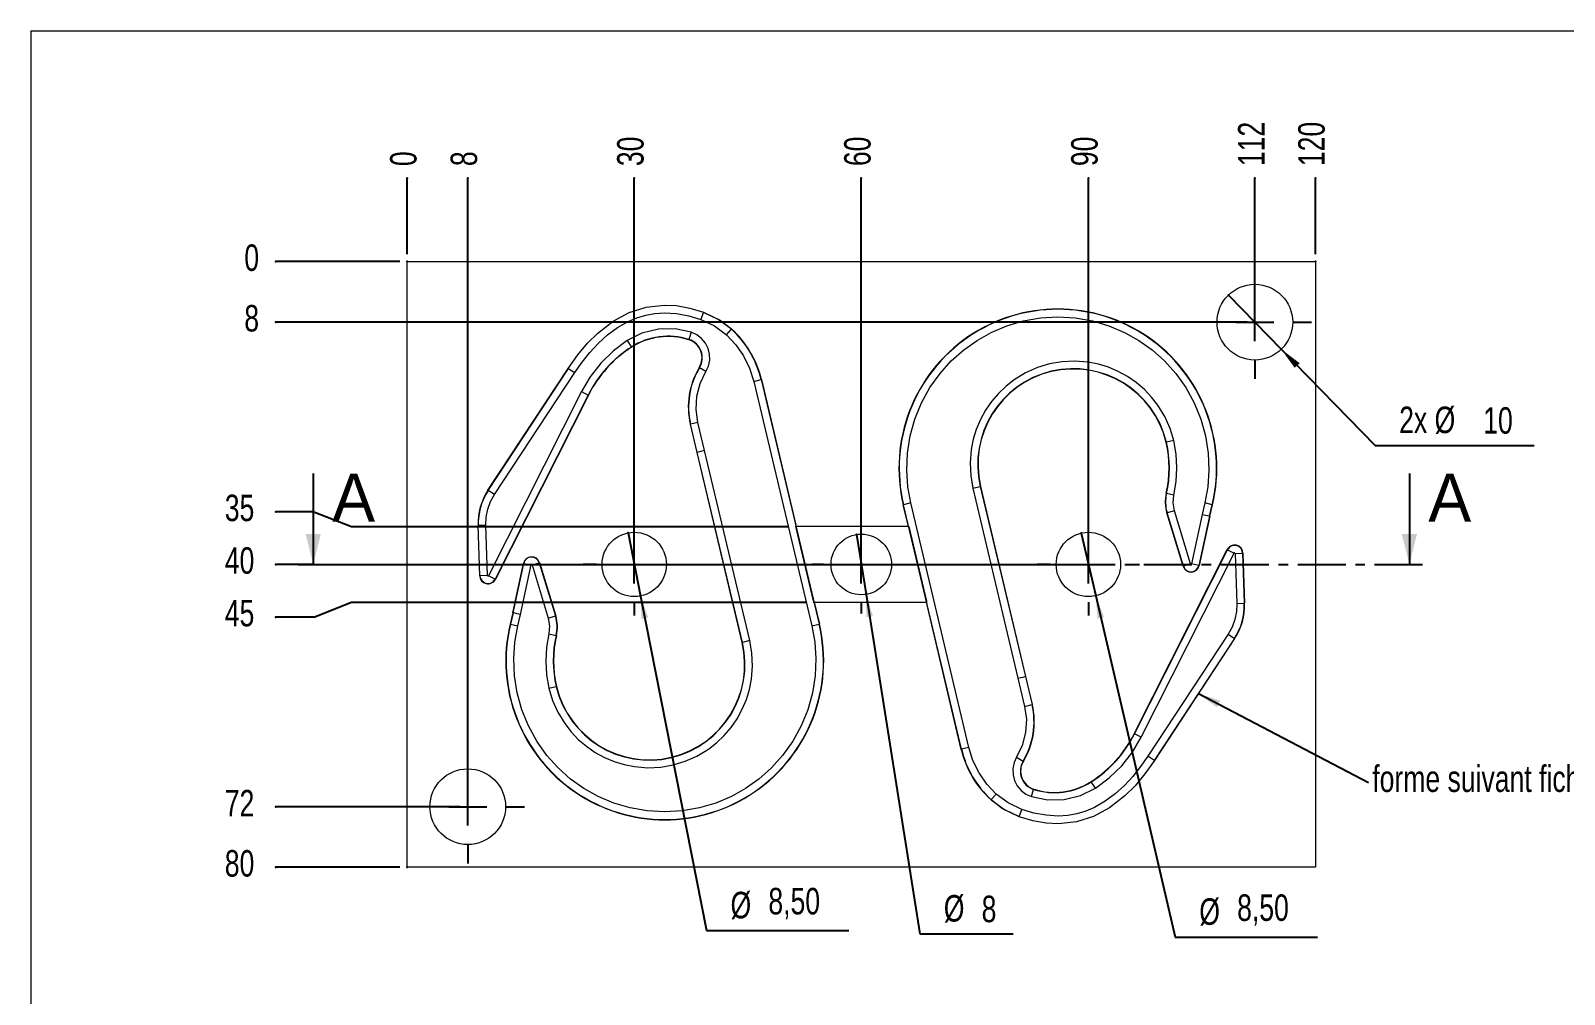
# Model space of a CAD drawing. Extents: x 12 to 408, y 18 to 279.
# Drawn here: x 12 to 214.7, y 151.7 to 279 of the extents above; entities that cross this region are included whole.
import ezdxf

# ---------------------------------------------------------------- set-up
doc = ezdxf.new("R2010")
doc.units = 0
doc.header["$MEASUREMENT"] = 0
doc.header["$PDSIZE"] = -1
doc.linetypes.add('CENTER', pattern=[10.16, 6.35, -1.27, 1.27, -1.27])
doc.styles.add('SLDTEXTSTYLE0', font='txt', dxfattribs={"width": 0.75})
doc.dimstyles.new('SLDDIMSTYLE1', dxfattribs={"dimtxt": 3.5, "dimasz": 3, "dimexe": 1, "dimexo": 0.0625, "dimgap": 0.875, "dimtad": 0, "dimtih": 1, "dimtoh": 1, "dimdec": 0, "dimdsep": 46, "dimtxsty": 'Standard', "dimblk1": 'NONE', "dimblk2": 'NONE', "dimsah": 1, "dimcen": 0.09, "dimclrd": 255, "dimclre": 255, "dimclrt": 255, "dimadec": 0, "dimazin": 0, "dimtfac": 1, "dimtdec": 4, "dimtofl": 0, "dimtmove": 0, "dimatfit": 3, "dimfxl": 1, "dimtolj": 1, "dimtzin": 12, "dimarcsym": 0})
doc.dimstyles.new('SLDDIMSTYLE2', dxfattribs={"dimtxt": 3.5, "dimasz": 3, "dimexe": 1, "dimexo": 0.0625, "dimgap": 0.875, "dimtad": 0, "dimtih": 1, "dimtoh": 1, "dimzin": 12, "dimdsep": 46, "dimtxsty": 'Standard', "dimblk1": 'NONE', "dimblk2": 'NONE', "dimsah": 1, "dimcen": 0.09, "dimclrd": 255, "dimclre": 255, "dimclrt": 255, "dimadec": 0, "dimazin": 0, "dimtfac": 1, "dimtdec": 4, "dimtofl": 0, "dimtmove": 0, "dimatfit": 3, "dimfxl": 1, "dimtolj": 1, "dimtzin": 12, "dimarcsym": 0})
doc.dimstyles.new('SLDDIMSTYLE3', dxfattribs={"dimtxt": 3.5, "dimasz": 3, "dimexe": 1, "dimexo": 0.0625, "dimgap": 0.875, "dimtad": 0, "dimtih": 1, "dimtoh": 1, "dimzin": 12, "dimdsep": 46, "dimtxsty": 'Standard', "dimsah": 1, "dimcen": 0.09, "dimclrd": 255, "dimclre": 255, "dimclrt": 255, "dimadec": 0, "dimazin": 0, "dimtfac": 1, "dimtdec": 4, "dimtmove": 0, "dimatfit": 3, "dimfxl": 1, "dimtolj": 1, "dimtzin": 12, "dimarcsym": 0})
doc.dimstyles.new('SLDDIMSTYLE4', dxfattribs={"dimtxt": 6, "dimasz": 3, "dimexe": 0, "dimexo": 0.0625, "dimgap": 1.5, "dimtad": 0, "dimtih": 1, "dimtoh": 1, "dimdec": 0, "dimzin": 0, "dimdsep": 46, "dimtxsty": 'Standard', "dimsah": 1, "dimcen": 0.09, "dimadec": 0, "dimazin": 0, "dimtfac": 1, "dimtdec": 0, "dimtofl": 0, "dimtmove": 0, "dimatfit": 3, "dimfxl": 1, "dimtolj": 1, "dimtzin": 0, "dimarcsym": 0})

# ---------------------------------------------------------------- blocks, each defined once
blk = doc.blocks.new('*D2')
blk.add_line((61.76, 249.5), (61.76, 259.52))
at = {"color": 7}
for p in [(61.76, 259.52), (61.76, 248.5)]:
    blk.add_point(p, dxfattribs=at)
at = {"color": 7, "insert": (63.04, 261.11), "char_height": 3.5, "attachment_point": 7, "rotation": 90, "style": 'SLDTEXTSTYLE0'}
blk.add_mtext('0', dxfattribs=at)
blk = doc.blocks.new('_NONE')
blk = doc.blocks.new('*D4')
blk.add_line((69.76, 177.5), (69.76, 259.52))
at = {"color": 7}
for p in [(69.76, 259.52), (69.76, 176.5)]:
    blk.add_point(p, dxfattribs=at)
at = {"color": 7, "insert": (71.04, 261.11), "char_height": 3.5, "attachment_point": 7, "rotation": 90, "style": 'SLDTEXTSTYLE0'}
blk.add_mtext('8', dxfattribs=at)
blk = doc.blocks.new('*D5')
blk.add_line((91.76, 209.5), (91.76, 259.52))
at = {"color": 7}
for p in [(91.76, 259.52), (91.76, 208.5)]:
    blk.add_point(p, dxfattribs=at)
at = {"color": 7, "insert": (93.04, 261.11), "char_height": 3.5, "attachment_point": 7, "rotation": 90, "style": 'SLDTEXTSTYLE0'}
blk.add_mtext('30', dxfattribs=at)
blk = doc.blocks.new('*D6')
blk.add_line((121.76, 209.5), (121.76, 259.52))
at = {"color": 7}
for p in [(121.76, 259.52), (121.76, 208.5)]:
    blk.add_point(p, dxfattribs=at)
at = {"color": 7, "insert": (123.04, 261.11), "char_height": 3.5, "attachment_point": 7, "rotation": 90, "style": 'SLDTEXTSTYLE0'}
blk.add_mtext('60', dxfattribs=at)
blk = doc.blocks.new('*D7')
blk.add_line((151.76, 209.5), (151.76, 259.52))
at = {"color": 7}
for p in [(151.76, 259.52), (151.76, 208.5)]:
    blk.add_point(p, dxfattribs=at)
at = {"color": 7, "insert": (153.04, 261.11), "char_height": 3.5, "attachment_point": 7, "rotation": 90, "style": 'SLDTEXTSTYLE0'}
blk.add_mtext('90', dxfattribs=at)
blk = doc.blocks.new('*D8')
blk.add_line((173.76, 241.5), (173.76, 259.52))
at = {"color": 7}
for p in [(173.76, 259.52), (173.76, 240.5)]:
    blk.add_point(p, dxfattribs=at)
at = {"color": 7, "insert": (175.04, 261.11), "char_height": 3.5, "attachment_point": 7, "rotation": 90, "style": 'SLDTEXTSTYLE0'}
blk.add_mtext('112', dxfattribs=at)
blk = doc.blocks.new('*D9')
blk.add_line((181.76, 249.5), (181.76, 259.52))
at = {"color": 7}
for p in [(181.76, 259.52), (181.76, 248.5)]:
    blk.add_point(p, dxfattribs=at)
at = {"color": 7, "insert": (183.04, 261.11), "char_height": 3.5, "attachment_point": 7, "rotation": 90, "style": 'SLDTEXTSTYLE0'}
blk.add_mtext('120', dxfattribs=at)
blk = doc.blocks.new('*D10')
blk.add_line((60.76, 248.5), (44.4, 248.5))
at = {"color": 7}
for p in [(44.4, 248.5), (61.76, 248.5)]:
    blk.add_point(p, dxfattribs=at)
at = {"color": 7, "insert": (40.23, 247.22), "char_height": 3.5, "attachment_point": 7, "style": 'SLDTEXTSTYLE0'}
blk.add_mtext('0', dxfattribs=at)
blk = doc.blocks.new('*D11')
blk.add_line((172.76, 240.5), (44.4, 240.5))
at = {"color": 7}
for p in [(44.4, 240.5), (173.76, 240.5)]:
    blk.add_point(p, dxfattribs=at)
at = {"color": 7, "insert": (40.23, 239.22), "char_height": 3.5, "attachment_point": 7, "style": 'SLDTEXTSTYLE0'}
blk.add_mtext('8', dxfattribs=at)
blk = doc.blocks.new('*D12')
for p, q in [((49.4, 215.45), (44.4, 215.45)), ((49.4, 215.45), (54.4, 213.5)), ((54.4, 213.5), (112.16, 213.5))]:
    blk.add_line(p, q)
at = {"color": 7}
for p in [(44.4, 215.45), (113.16, 213.5)]:
    blk.add_point(p, dxfattribs=at)
at = {"color": 7, "insert": (37.65, 214.17), "char_height": 3.5, "attachment_point": 7, "style": 'SLDTEXTSTYLE0'}
blk.add_mtext('35', dxfattribs=at)
blk = doc.blocks.new('*D13')
for p, q in [((49.4, 208.5), (44.4, 208.5)), ((49.4, 208.5), (54.4, 208.5)), ((54.4, 208.5), (150.76, 208.5))]:
    blk.add_line(p, q)
at = {"color": 7}
for p in [(44.4, 208.5), (151.76, 208.5)]:
    blk.add_point(p, dxfattribs=at)
at = {"color": 7, "insert": (37.65, 207.22), "char_height": 3.5, "attachment_point": 7, "style": 'SLDTEXTSTYLE0'}
blk.add_mtext('40', dxfattribs=at)
blk = doc.blocks.new('*D14')
for p, q in [((49.4, 201.55), (54.4, 203.5)), ((54.4, 203.5), (114.54, 203.5)), ((49.4, 201.55), (44.4, 201.55))]:
    blk.add_line(p, q)
at = {"color": 7}
for p in [(115.54, 203.5), (44.4, 201.55)]:
    blk.add_point(p, dxfattribs=at)
at = {"color": 7, "insert": (37.65, 200.27), "char_height": 3.5, "attachment_point": 7, "style": 'SLDTEXTSTYLE0'}
blk.add_mtext('45', dxfattribs=at)
blk = doc.blocks.new('*D15')
blk.add_line((68.76, 176.5), (44.4, 176.5))
at = {"color": 7}
for p in [(44.4, 176.5), (69.76, 176.5)]:
    blk.add_point(p, dxfattribs=at)
at = {"color": 7, "insert": (37.65, 175.22), "char_height": 3.5, "attachment_point": 7, "style": 'SLDTEXTSTYLE0'}
blk.add_mtext('72', dxfattribs=at)
blk = doc.blocks.new('*D16')
blk.add_line((60.76, 168.5), (44.4, 168.5))
at = {"color": 7}
for p in [(44.4, 168.5), (61.76, 168.5)]:
    blk.add_point(p, dxfattribs=at)
at = {"color": 7, "insert": (37.65, 167.22), "char_height": 3.5, "attachment_point": 7, "style": 'SLDTEXTSTYLE0'}
blk.add_mtext('80', dxfattribs=at)
blk = doc.blocks.new('*D17')
for p, q in [((170.27, 244.08), (177.25, 236.92)), ((177.25, 236.92), (189.65, 224.22)), ((189.65, 224.22), (210.69, 224.22))]:
    blk.add_line(p, q)
at = {"color": 7}
for p in [(170.27, 244.08), (177.25, 236.92)]:
    blk.add_point(p, dxfattribs=at)
at = {"color": 255}
blk.add_solid([(177.25, 236.92), (179.03, 234.46), (179.67, 235.09)], dxfattribs=at)
at = {"color": 7, "char_height": 3.5, "attachment_point": 7, "style": 'SLDTEXTSTYLE0'}
for s, insert in [('2x %%c', (192.83, 225.72)), ('10', (203.94, 225.72))]:
    blk.add_mtext(s, dxfattribs=dict(at, insert=insert))
blk = doc.blocks.new('*D18')
for p, q in [((150.79, 212.64), (152.73, 204.36)), ((152.73, 204.36), (163.24, 159.27)), ((163.24, 159.27), (182.05, 159.27))]:
    blk.add_line(p, q)
at = {"color": 7}
for p in [(150.79, 212.64), (152.73, 204.36)]:
    blk.add_point(p, dxfattribs=at)
at = {"color": 255}
blk.add_solid([(152.73, 204.36), (152.97, 201.34), (153.84, 201.54)], dxfattribs=at)
at = {"color": 7, "char_height": 3.5, "attachment_point": 7, "style": 'SLDTEXTSTYLE0'}
for s, insert in [('%%c', (166.42, 160.77)), ('8,50', (171.42, 160.77))]:
    blk.add_mtext(s, dxfattribs=dict(at, insert=insert))
blk = doc.blocks.new('*D19')
for p, q in [((121.13, 212.45), (122.39, 204.55)), ((122.39, 204.55), (129.48, 159.7)), ((129.48, 159.7), (141.83, 159.7))]:
    blk.add_line(p, q)
at = {"color": 7}
for p in [(121.13, 212.45), (122.39, 204.55)]:
    blk.add_point(p, dxfattribs=at)
at = {"color": 255}
blk.add_solid([(122.39, 204.55), (122.41, 201.52), (123.3, 201.66)], dxfattribs=at)
at = {"color": 7, "char_height": 3.5, "attachment_point": 7, "style": 'SLDTEXTSTYLE0'}
for s, insert in [('%%c', (132.66, 161.2)), ('8', (137.66, 161.2))]:
    blk.add_mtext(s, dxfattribs=dict(at, insert=insert))
blk = doc.blocks.new('*D20')
for p, q in [((90.94, 212.67), (92.58, 204.33)), ((92.58, 204.33), (101.31, 160.13)), ((101.31, 160.13), (120.11, 160.13))]:
    blk.add_line(p, q)
at = {"color": 7}
for p in [(90.94, 212.67), (92.58, 204.33)]:
    blk.add_point(p, dxfattribs=at)
at = {"color": 255}
blk.add_solid([(92.58, 204.33), (92.72, 201.3), (93.61, 201.48)], dxfattribs=at)
at = {"color": 7, "char_height": 3.5, "attachment_point": 7, "style": 'SLDTEXTSTYLE0'}
for s, insert in [('%%c', (104.48, 161.63)), ('8,50', (109.48, 161.63))]:
    blk.add_mtext(s, dxfattribs=dict(at, insert=insert))

msp = doc.modelspace()

# ---------------------------------------------------------------- linework, layer by layer
at = {"color": 7, "linetype": 'Continuous', "lineweight": 0}
for q in [(408, 279), (12, 18)]:
    msp.add_line((12, 279), q, dxfattribs=at)
at = {"color": 7, "linetype": 'Continuous', "lineweight": 15}
for p, q in [((61.76, 248.502), (181.76, 248.502)), ((61.76, 168.502), (61.76, 248.502)), ((181.76, 248.502), (181.76, 168.502)), ((100.879, 241.726), (100.567, 240.853)), ((100.903, 241.794), (100.915, 241.827)), ((99.293, 239.167), (98.987, 238.215)), ((103.926, 238.836), (104.55, 239.522)), ((104.599, 239.576), (104.622, 239.602)), ((90.835, 238.06), (91.375, 237.219)), ((91.394, 237.189), (91.375, 237.219)), ((98.976, 238.181), (98.987, 238.215)), ((72.43, 218.299), (83.038, 234.402)), ((72.459, 218.28), (83.067, 234.382)), ((73.294, 217.73), (83.902, 233.832)), ((83.067, 234.382), (83.038, 234.402)), ((83.128, 234.343), (83.902, 233.832)), ((100.35, 234.504), (100.38, 234.486)), ((101.235, 233.967), (100.38, 234.486)), ((84.765, 231.329), (72.491, 207.016)), ((84.765, 231.329), (85.658, 230.878)), ((107.551, 232.686), (108.523, 232.917)), ((107.551, 232.686), (115.213, 200.378)), ((108.523, 232.917), (108.558, 232.925)), ((108.523, 232.917), (116.186, 200.609)), ((108.558, 232.925), (113.164, 213.502)), ((85.658, 230.878), (73.384, 206.565)), ((85.689, 230.863), (73.415, 206.549)), ((85.658, 230.878), (85.689, 230.863)), ((99.204, 227.017), (99.169, 227.009)), ((100.05, 223.297), (99.169, 227.009)), ((100.177, 227.248), (99.204, 227.017)), ((100.084, 223.305), (99.204, 227.017)), ((101.057, 223.536), (100.177, 227.248)), ((106.004, 198.194), (100.052, 223.29)), ((106.038, 198.202), (100.086, 223.298)), ((107.011, 198.433), (101.059, 223.529)), ((162.036, 224.626), (162.07, 224.634)), ((163.043, 224.865), (162.07, 224.634)), ((72.459, 218.28), (72.43, 218.299)), ((73.294, 217.73), (72.459, 218.28)), ((136.509, 218.571), (137.482, 218.801)), ((136.509, 218.571), (142.461, 193.475)), ((137.482, 218.801), (137.516, 218.809)), ((137.482, 218.801), (143.434, 193.706)), ((137.516, 218.809), (143.468, 193.714)), ((162.048, 217.893), (162.083, 217.885)), ((163.056, 217.657), (162.083, 217.885)), ((127.334, 216.395), (127.3, 216.386)), ((127.984, 213.502), (127.3, 216.386)), ((128.307, 216.625), (127.334, 216.395)), ((134.996, 184.087), (127.334, 216.395)), ((135.969, 184.318), (128.307, 216.625)), ((162.169, 215.307), (162.136, 215.296)), ((164.281, 208.268), (162.136, 215.296)), ((163.126, 215.599), (162.169, 215.307)), ((164.315, 208.278), (162.169, 215.307)), ((165.271, 208.57), (163.126, 215.599)), ((166.799, 215.109), (165.397, 208.576)), ((167.775, 214.889), (166.375, 208.366)), ((167.809, 214.881), (166.409, 208.358)), ((167.159, 216.625), (166.799, 215.109)), ((168.132, 216.395), (167.159, 216.625)), ((167.775, 214.889), (168.132, 216.395)), ((167.775, 214.889), (167.809, 214.881)), ((167.809, 214.881), (168.166, 216.386)), ((168.166, 216.386), (168.132, 216.395)), ((71.15, 213.635), (71.115, 213.633)), ((71.334, 207.009), (71.115, 213.633)), ((72.149, 213.668), (71.15, 213.635)), ((71.369, 207.01), (71.15, 213.635)), ((72.369, 207.043), (72.149, 213.668)), ((127.984, 213.502), (113.164, 213.502)), ((113.164, 213.351), (113.164, 213.502)), ((115.5, 203.502), (113.164, 213.351)), ((127.984, 213.502), (128.02, 213.502)), ((128.02, 213.502), (130.356, 203.653)), ((79.205, 208.725), (79.238, 208.736)), ((79.238, 208.736), (81.384, 201.707)), ((157.831, 186.141), (170.104, 210.454)), ((157.862, 186.125), (170.136, 210.438)), ((158.755, 185.675), (171.028, 209.988)), ((170.104, 210.454), (170.136, 210.438)), ((170.136, 210.438), (171.028, 209.988)), ((171.151, 209.961), (172.151, 209.994)), ((171.151, 209.961), (171.371, 203.336)), ((172.151, 209.994), (172.186, 209.995)), ((172.151, 209.994), (172.37, 203.369)), ((172.186, 209.995), (172.405, 203.37)), ((71.369, 207.01), (71.334, 207.009)), ((72.369, 207.043), (71.369, 207.01)), ((73.384, 206.565), (72.491, 207.016)), ((75.711, 202.123), (77.111, 208.645)), ((75.745, 202.115), (77.145, 208.638)), ((76.721, 201.895), (78.123, 208.428)), ((77.111, 208.645), (77.145, 208.638)), ((77.145, 208.638), (78.123, 208.428)), ((78.248, 208.433), (79.205, 208.725)), ((78.248, 208.433), (80.394, 201.405)), ((79.205, 208.725), (81.351, 201.697)), ((164.315, 208.278), (164.281, 208.268)), ((165.271, 208.57), (164.315, 208.278)), ((166.375, 208.366), (165.397, 208.576)), ((166.409, 208.358), (166.375, 208.366)), ((73.415, 206.549), (73.384, 206.565)), ((115.536, 203.502), (115.5, 203.502)), ((115.536, 203.502), (116.22, 200.617)), ((115.536, 203.502), (130.356, 203.502)), ((130.356, 203.653), (130.356, 203.502)), ((134.962, 184.079), (130.356, 203.502)), ((171.371, 203.336), (172.37, 203.369)), ((172.37, 203.369), (172.405, 203.37)), ((75.711, 202.123), (75.354, 200.617)), ((75.745, 202.115), (75.388, 200.609)), ((75.745, 202.115), (75.711, 202.123)), ((76.361, 200.378), (76.721, 201.895)), ((80.394, 201.405), (81.351, 201.697)), ((81.351, 201.697), (81.384, 201.707)), ((75.354, 200.617), (75.388, 200.609)), ((75.388, 200.609), (76.361, 200.378)), ((80.463, 199.346), (81.437, 199.119)), ((81.471, 199.111), (81.437, 199.119)), ((115.213, 200.378), (116.186, 200.609)), ((116.186, 200.609), (116.22, 200.617)), ((170.226, 199.274), (159.617, 183.171)), ((171.061, 198.724), (160.452, 182.621)), ((171.09, 198.704), (160.482, 182.602)), ((170.226, 199.274), (171.061, 198.724)), ((171.061, 198.724), (171.09, 198.704)), ((106.038, 198.202), (106.004, 198.194)), ((107.011, 198.433), (106.038, 198.202)), ((142.463, 193.468), (143.343, 189.756)), ((143.436, 193.699), (144.316, 189.987)), ((143.47, 193.707), (144.35, 189.995)), ((80.477, 192.139), (81.45, 192.369)), ((81.484, 192.378), (81.45, 192.369)), ((143.343, 189.756), (144.316, 189.987)), ((144.316, 189.987), (144.35, 189.995)), ((157.862, 186.125), (157.831, 186.141)), ((158.755, 185.675), (157.862, 186.125)), ((134.996, 184.087), (134.962, 184.079)), ((135.969, 184.318), (134.996, 184.087)), ((142.285, 183.037), (143.14, 182.518)), ((143.17, 182.5), (143.14, 182.518)), ((160.392, 182.661), (159.617, 183.171)), ((160.452, 182.621), (160.482, 182.602)), ((144.227, 177.837), (144.533, 178.789)), ((144.543, 178.822), (144.533, 178.789)), ((152.125, 179.814), (152.144, 179.785)), ((152.684, 178.943), (152.144, 179.785)), ((138.921, 177.428), (138.897, 177.402)), ((139.594, 178.167), (138.97, 177.482)), ((142.617, 175.209), (142.605, 175.176)), ((142.641, 175.277), (142.953, 176.151)), ((181.76, 168.502), (61.76, 168.502))]:
    msp.add_line(p, q, dxfattribs=at)
at = {"color": 7, "linetype": 'Continuous'}
for p, q in [((173.76, 245.502), (173.76, 248.002)), ((173.76, 238.002), (173.76, 243.002)), ((168.76, 240.502), (166.26, 240.502)), ((171.26, 240.502), (176.26, 240.502)), ((178.76, 240.502), (181.26, 240.502)), ((173.76, 235.502), (173.76, 233.002)), ((49.34, 220.502), (49.34, 208.502)), ((194.18, 220.502), (194.18, 208.502)), ((91.76, 213.502), (91.76, 215.252)), ((121.76, 213.502), (121.76, 215.002)), ((151.76, 213.502), (151.76, 215.252)), ((91.76, 206.002), (91.76, 211.002)), ((121.76, 206.002), (121.76, 211.002)), ((151.76, 206.002), (151.76, 211.002)), ((86.76, 208.502), (85.01, 208.502)), ((89.26, 208.502), (94.26, 208.502)), ((96.76, 208.502), (98.51, 208.502)), ((116.76, 208.502), (115.26, 208.502)), ((119.26, 208.502), (124.26, 208.502)), ((126.76, 208.502), (128.26, 208.502)), ((146.76, 208.502), (145.01, 208.502)), ((149.26, 208.502), (154.26, 208.502)), ((156.76, 208.502), (158.51, 208.502)), ((91.76, 203.502), (91.76, 201.752)), ((121.76, 203.502), (121.76, 202.002)), ((151.76, 203.502), (151.76, 201.752)), ((69.76, 181.502), (69.76, 184.002)), ((69.76, 174.002), (69.76, 179.002)), ((64.76, 176.502), (62.26, 176.502)), ((67.26, 176.502), (72.26, 176.502)), ((74.76, 176.502), (77.26, 176.502)), ((69.76, 171.502), (69.76, 169.002))]:
    msp.add_line(p, q, dxfattribs=at)
at = {"color": 7, "linetype": 'CENTER'}
msp.add_line((47.34, 208.502), (196.18, 208.502), dxfattribs=at)
at = {"color": 7, "linetype": 'Continuous', "lineweight": 15, "flags": 128}
for points in [[(83.038, 234.402), (84.294, 236.17), (85.591, 237.724), (86.929, 239.063), (88.958, 240.641), (91.096, 241.792), (93.33, 242.503), (95.689, 242.765), (97.343, 242.681), (99.094, 242.371), (100.915, 241.827)], [(83.902, 233.832), (84.864, 235.21), (85.882, 236.495), (86.981, 237.687), (88.216, 238.81), (89.546, 239.789), (90.96, 240.594), (92.103, 241.078), (93.276, 241.428), (94.492, 241.648), (95.728, 241.733), (97.346, 241.641), (98.97, 241.336), (100.567, 240.853)], [(104.599, 239.576), (102.861, 240.868), (100.903, 241.794)], [(100.915, 241.827), (103.102, 240.761), (104.622, 239.602)], [(128.307, 216.625), (127.92, 218.77), (127.77, 220.945), (127.867, 223.218), (128.222, 225.466), (128.843, 227.697), (129.719, 229.841), (130.826, 231.852), (132.158, 233.723), (133.638, 235.373), (135.293, 236.848), (137.047, 238.097), (138.925, 239.15), (140.996, 240.027), (143.153, 240.665), (145.427, 241.064), (147.733, 241.198), (150.038, 241.064), (152.313, 240.665), (154.469, 240.027), (156.541, 239.15), (158.419, 238.097), (160.173, 236.848), (161.828, 235.373), (163.308, 233.723), (164.639, 231.853), (165.746, 229.841), (166.623, 227.698), (167.244, 225.466), (167.599, 223.219), (167.696, 220.945), (167.546, 218.771), (167.159, 216.625)], [(99.293, 239.167), (97.165, 239.602), (94.94, 239.56), (92.779, 239.028), (90.835, 238.06)], [(101.235, 233.967), (101.566, 234.68), (101.732, 235.469), (101.716, 236.276), (101.524, 237.038), (101.169, 237.739), (100.653, 238.359), (100.01, 238.845), (99.293, 239.167)], [(100.567, 240.853), (102.346, 240.011), (103.926, 238.836)], [(90.835, 238.06), (88.993, 236.697), (87.349, 235.101), (85.931, 233.302), (84.765, 231.329)], [(103.926, 238.836), (105.17, 237.521), (106.202, 236.035), (107.003, 234.412), (107.551, 232.686)], [(163.043, 224.865), (162.562, 226.456), (161.867, 228.021), (160.953, 229.527), (160.108, 230.615), (159.158, 231.611), (158.089, 232.525), (156.932, 233.324), (155.698, 233.999), (154.402, 234.544), (153.085, 234.945), (151.733, 235.211), (149.978, 235.351), (148.267, 235.269), (146.629, 234.984), (145.039, 234.503), (143.473, 233.808), (141.967, 232.894), (140.879, 232.05), (139.882, 231.1), (138.969, 230.031), (138.17, 228.873), (137.495, 227.64), (136.95, 226.343), (136.549, 225.026), (136.282, 223.675), (136.143, 221.919), (136.225, 220.208), (136.509, 218.571)], [(100.177, 227.248), (99.942, 228.957), (100.044, 230.712), (100.486, 232.413), (101.235, 233.967)], [(101.057, 223.536), (100.689, 223.448), (100.375, 223.374), (100.163, 223.324), (100.084, 223.305)], [(163.056, 217.657), (163.367, 219.448), (163.468, 221.262), (163.36, 223.076), (163.043, 224.865)], [(72.149, 213.668), (72.196, 214.738), (72.406, 215.788), (72.775, 216.793), (73.294, 217.73)], [(163.126, 215.599), (162.955, 216.623), (163.056, 217.657)], [(166.799, 215.109), (167.032, 215.056), (167.224, 215.013), (167.483, 214.954), (167.7, 214.905), (167.775, 214.889)], [(171.371, 203.336), (171.324, 202.266), (171.113, 201.216), (170.745, 200.211), (170.226, 199.274)], [(76.721, 201.895), (76.488, 201.947), (76.296, 201.991), (76.037, 202.049), (75.82, 202.098), (75.745, 202.115)], [(80.394, 201.405), (80.565, 200.38), (80.463, 199.346)], [(115.213, 200.378), (115.6, 198.233), (115.75, 196.059), (115.653, 193.786), (115.298, 191.538), (114.677, 189.307), (113.8, 187.162), (112.694, 185.151), (111.362, 183.281), (109.882, 181.631), (108.227, 180.155), (106.473, 178.906), (104.595, 177.854), (102.524, 176.977), (100.367, 176.339), (98.093, 175.939), (95.787, 175.806), (93.482, 175.939), (91.207, 176.339), (89.05, 176.977), (86.979, 177.854), (85.101, 178.906), (83.347, 180.155), (81.692, 181.63), (80.212, 183.281), (78.88, 185.151), (77.773, 187.162), (76.897, 189.306), (76.276, 191.538), (75.921, 193.785), (75.824, 196.059), (75.974, 198.233), (76.361, 200.378)], [(80.463, 199.346), (80.153, 197.556), (80.052, 195.742), (80.16, 193.928), (80.477, 192.139)], [(80.477, 192.139), (80.958, 190.548), (81.653, 188.982), (82.567, 187.476), (83.411, 186.389), (84.362, 185.392), (85.43, 184.478), (86.588, 183.68), (87.821, 183.004), (89.118, 182.46), (90.435, 182.059), (91.786, 181.793), (93.542, 181.653), (95.253, 181.735), (96.891, 182.02), (98.481, 182.501), (100.047, 183.196), (101.553, 184.109), (102.641, 184.954), (103.637, 185.904), (104.551, 186.973), (105.35, 188.13), (106.025, 189.364), (106.57, 190.66), (106.971, 191.977), (107.237, 193.329), (107.377, 195.084), (107.295, 196.796), (107.011, 198.433)], [(142.463, 193.468), (142.831, 193.555), (143.145, 193.63), (143.357, 193.68), (143.436, 193.699)], [(143.343, 189.756), (143.578, 188.047), (143.476, 186.292), (143.033, 184.59), (142.285, 183.037)], [(152.684, 178.943), (154.527, 180.306), (156.171, 181.902), (157.589, 183.702), (158.755, 185.675)], [(139.594, 178.167), (138.35, 179.482), (137.317, 180.969), (136.517, 182.592), (135.969, 184.318)], [(142.285, 183.037), (141.954, 182.323), (141.787, 181.534), (141.804, 180.728), (141.995, 179.966), (142.351, 179.265), (142.867, 178.645), (143.51, 178.158), (144.227, 177.837)], [(160.482, 182.602), (159.226, 180.833), (157.929, 179.279), (156.591, 177.94), (154.562, 176.362), (152.424, 175.211), (150.19, 174.501), (147.831, 174.238), (146.177, 174.322), (144.426, 174.632), (142.605, 175.176)], [(159.617, 183.171), (158.656, 181.793), (157.638, 180.509), (156.539, 179.317), (155.303, 178.194), (153.974, 177.214), (152.56, 176.41), (151.416, 175.926), (150.244, 175.576), (149.028, 175.356), (147.792, 175.27), (146.174, 175.363), (144.55, 175.668), (142.953, 176.151)], [(144.227, 177.837), (146.355, 177.402), (148.58, 177.443), (150.74, 177.976), (152.684, 178.943)], [(142.605, 175.176), (140.418, 176.242), (138.897, 177.402)], [(138.921, 177.428), (140.659, 176.135), (142.617, 175.209)], [(142.953, 176.151), (141.173, 176.993), (139.594, 178.167)]]:
    msp.add_lwpolyline(points, dxfattribs=at)
at = {"color": 7, "linetype": 'Continuous', "lineweight": 15}
for centre, radius in [((173.76, 240.502), 5), ((91.76, 208.502), 4.25), ((121.76, 208.502), 4), ((151.76, 208.502), 4.25), ((69.76, 176.502), 5)]:
    msp.add_circle(centre, radius, dxfattribs=at)
for centre, radius, start, end in [((147.733, 221.233), 21, 346.65764, 193.34236), ((147.733, 221.233), 20.965, 346.65764, 193.34236), ((95.787, 229.896), 13.09, 13.34236, 47.68649), ((95.787, 229.896), 13.125, 13.34236, 47.68649), ((100.137, 223.569), 16.219, 122.69511, 153.21495), ((100.137, 223.569), 16.184, 122.69511, 153.21495), ((96.238, 229.643), 9.002, 72.21574, 122.69511), ((96.238, 229.643), 8.966, 72.21574, 122.69511), ((98.213, 235.801), 2.5, 328.75247, 72.21574), ((98.213, 235.801), 2.535, 328.75247, 72.21574), ((108.9, 229.317), 10, 148.75247, 193.34236), ((108.9, 229.317), 9.965, 148.75247, 193.34236), ((149.776, 221.717), 12.635, 13.34788, 193.34236), ((149.776, 221.717), 12.6, 13.34789, 193.34236), ((147.733, 221.233), 14.7, 346.86683, 13.3471), ((147.733, 221.233), 14.735, 346.86683, 13.3471), ((79.11, 213.898), 8, 146.62292, 181.89722), ((79.11, 213.898), 7.965, 146.62292, 181.89722), ((166.918, 216.756), 5, 166.86683, 196.97812), ((166.918, 216.756), 4.965, 166.86683, 196.97812), ((171.086, 209.959), 1.1, 1.89722, 153.21495), ((171.086, 209.959), 1.065, 1.89722, 153.21495), ((78.186, 208.414), 1.1, 16.97812, 167.88571), ((78.186, 208.414), 1.065, 16.97812, 167.88571), ((171.086, 209.959), 0.0649, 1.89722, 153.21495), ((72.433, 207.045), 1.1, 181.89722, 333.21495), ((72.433, 207.045), 1.065, 181.89722, 333.21495), ((72.433, 207.045), 0.0649, 181.89722, 333.21495), ((78.186, 208.414), 0.0649, 16.97812, 167.88571), ((165.334, 208.589), 1.1, 196.97812, 347.88571), ((165.334, 208.589), 1.065, 196.97812, 347.88571), ((165.334, 208.589), 0.0649, 196.97812, 347.88571), ((164.41, 203.105), 7.965, 326.62292, 1.89722), ((164.41, 203.105), 8, 326.62292, 1.89722), ((76.602, 200.247), 4.965, 346.86683, 16.97812), ((76.602, 200.247), 5, 346.86683, 16.97812), ((95.787, 195.771), 21, 166.65764, 13.34236), ((95.787, 195.771), 20.965, 166.65764, 13.34236), ((95.787, 195.771), 14.735, 166.86683, 193.3471), ((95.787, 195.771), 14.7, 166.86683, 193.3471), ((93.744, 195.286), 12.635, 193.34788, 13.34236), ((93.744, 195.286), 12.6, 193.34789, 13.34236), ((134.62, 187.687), 9.965, 328.75247, 13.34236), ((134.62, 187.687), 10, 328.75247, 13.34236), ((143.383, 193.434), 16.184, 302.69511, 333.21495), ((143.383, 193.434), 16.219, 302.69511, 333.21495), ((147.733, 187.108), 13.125, 193.34236, 227.68649), ((147.733, 187.108), 13.09, 193.34236, 227.68649), ((145.307, 181.203), 2.535, 148.75247, 252.21574), ((145.307, 181.203), 2.5, 148.75247, 252.21574), ((147.282, 187.36), 9.002, 252.21574, 302.69511), ((147.282, 187.36), 8.966, 252.21574, 302.69511)]:
    msp.add_arc(centre, radius, start, end, dxfattribs=at)
at = {"color": 7, "linetype": 'Continuous'}
for points in [[(49.34, 208.502), (50.34, 212.502), (48.34, 212.502)], [(194.18, 208.502), (195.18, 212.502), (193.18, 212.502)]]:
    msp.add_solid(points, dxfattribs=at)

# ---------------------------------------------------------------- texts
at = {"char_height": 6.35, "attachment_point": 1}
for insert in [(51.845, 220.502), (196.685, 220.502)]:
    msp.add_mtext('A', dxfattribs=dict(at, insert=insert))
at = {"color": 7, "insert": (189.275, 181.951), "char_height": 3.5, "attachment_point": 1, "style": 'SLDTEXTSTYLE0'}
msp.add_mtext('forme suivant fichier STEP/IGES', dxfattribs=at)

# ---------------------------------------------------------------- dimensions: what is measured, and where the dimension line sits
for feature_location, offset, dtype, origin, dimstyle, picture, middle in [((173.76, 240.502), (0, 19.02), 1, (61.76, 248.502), 'SLDDIMSTYLE2', '*D8', (173.76, 259.522)), ((181.76, 248.502), (0, 11.02), 1, (61.76, 248.502), 'SLDDIMSTYLE2', '*D9', (181.76, 259.522)), ((91.76, 208.502), (0, 51.02), 1, (61.76, 248.502), 'SLDDIMSTYLE2', '*D5', (91.76, 259.522)), ((121.76, 208.502), (0, 51.02), 1, (61.76, 248.502), 'SLDDIMSTYLE2', '*D6', (121.76, 259.522)), ((151.76, 208.502), (0, 51.02), 1, (61.76, 248.502), 'SLDDIMSTYLE2', '*D7', (151.76, 259.522)), ((61.759922892, 248.501807229), (0, 11.020180723), 1, (61.759922892, 248.501807229), 'SLDDIMSTYLE1', '*D2', (61.759922892, 259.521987952)), ((69.76, 176.502), (0, 83.02), 1, (61.76, 248.502), 'SLDDIMSTYLE2', '*D4', (69.76, 259.522)), ((61.759922892, 248.501807229), (-17.356308434, 0), 0, (61.759922892, 248.501807229), 'SLDDIMSTYLE1', '*D10', (44.403614458, 248.501807229)), ((113.164, 213.502), (-68.761, 1.951), 0, (61.76, 248.502), 'SLDDIMSTYLE2', '*D12', (44.404, 215.453)), ((151.76, 208.502), (-107.356, 0), 0, (61.76, 248.502), 'SLDDIMSTYLE2', '*D13', (44.404, 208.502)), ((115.536, 203.502), (-71.132, -1.951), 0, (61.76, 248.502), 'SLDDIMSTYLE2', '*D14', (44.404, 201.551)), ((69.76, 176.502), (-25.356, 0), 0, (61.76, 248.502), 'SLDDIMSTYLE2', '*D15', (44.404, 176.502)), ((61.76, 168.502), (-17.356, 0), 0, (61.76, 248.502), 'SLDDIMSTYLE2', '*D16', (44.404, 168.502)), ((173.76, 240.502), (-129.356, 0), 0, (61.76, 248.502), 'SLDDIMSTYLE2', '*D11', (44.404, 240.502))]:
    dim = msp.add_ordinate_dim(feature_location=feature_location, offset=offset, dtype=dtype, origin=origin, dimstyle=dimstyle)
    dim.commit()
    dim.dimension.update_dxf_attribs({"geometry": picture, "text_midpoint": middle})
dim = msp.add_diameter_dim_2p(p1=(170.268, 244.08), p2=(177.252, 236.924), text='2x <>', dimstyle='SLDDIMSTYLE3')
dim.commit()
dim.dimension.update_dxf_attribs({"geometry": '*D17', "text_midpoint": (200.967, 226.997), "dimtype": 163})
for p1, p2, picture, middle in [((90.937, 212.671), (92.583, 204.332), '*D20', (111.502, 162.909)), ((121.135, 212.453), (122.385, 204.551), '*D19', (136.449, 162.479)), ((150.795, 212.641), (152.725, 204.363), '*D18', (173.44, 162.049))]:
    dim = msp.add_diameter_dim_2p(p1=p1, p2=p2, dimstyle='SLDDIMSTYLE3')
    dim.commit()
    dim.dimension.update_dxf_attribs({"geometry": picture, "text_midpoint": middle, "dimtype": 163})

# ---------------------------------------------------------------- leaders
at = {"color": 255}
msp.add_leader([(166.315, 191.457), (188.772, 179.701)], dimstyle='SLDDIMSTYLE4', dxfattribs=at)

doc.saveas('drawing.dxf')
